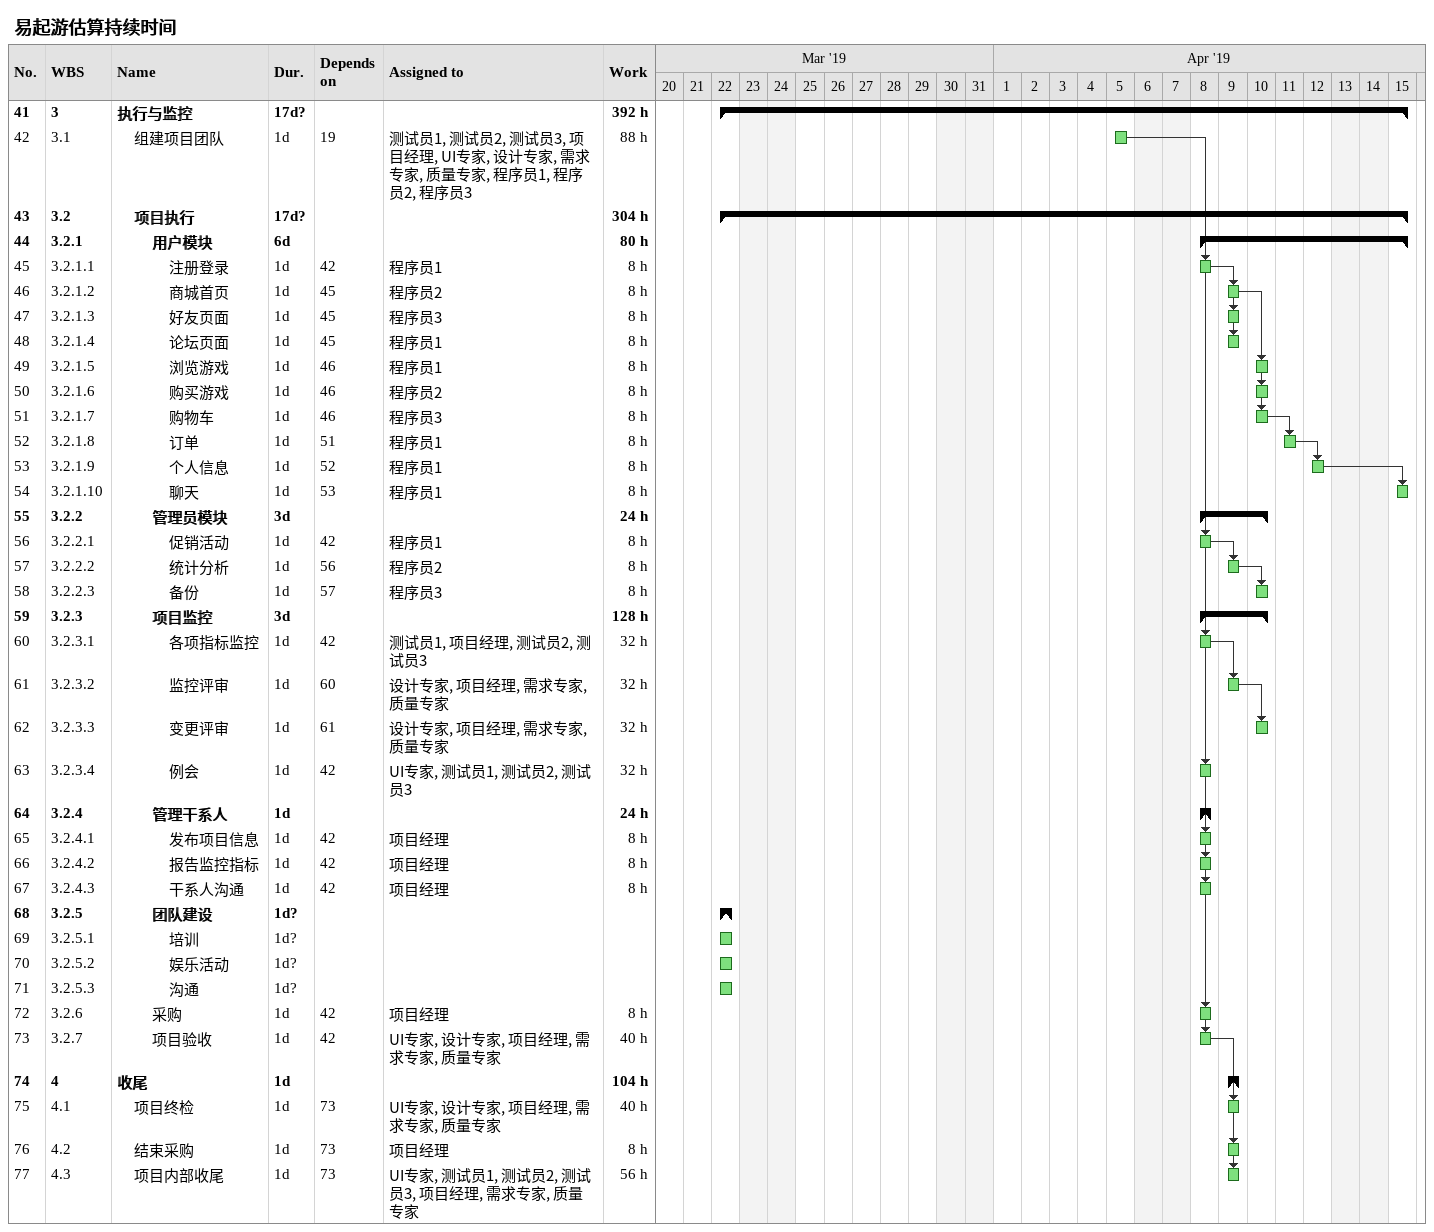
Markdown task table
易起游估算持续时间

| ID | WBS | Task | Duration | Start | Finish | Predecessors | Resources | Work (h) |
|---|---|---|---|---|---|---|---|---|
| 41 | 3 | **执行与监控** | 17d? | 2019-03-22 | 2019-04-15 |  |  | 392 |
| 42 | 3.1 | 组建项目团队 | 1d | 2019-04-05 | 2019-04-05 | 19 | 测试员1, 测试员2, 测试员3, 项目经理, UI专家, 设计专家, 需求专家, 质量专家, 程序员1, 程序员2, 程序员3 | 88 |
| 43 | 3.2 | **项目执行** | 17d? | 2019-03-22 | 2019-04-15 |  |  | 304 |
| 44 | 3.2.1 | **用户模块** | 6d | 2019-04-08 | 2019-04-15 |  |  | 80 |
| 45 | 3.2.1.1 | 注册登录 | 1d | 2019-04-08 | 2019-04-08 | 42 | 程序员1 | 8 |
| 46 | 3.2.1.2 | 商城首页 | 1d | 2019-04-09 | 2019-04-09 | 45 | 程序员2 | 8 |
| 47 | 3.2.1.3 | 好友页面 | 1d | 2019-04-09 | 2019-04-09 | 45 | 程序员3 | 8 |
| 48 | 3.2.1.4 | 论坛页面 | 1d | 2019-04-09 | 2019-04-09 | 45 | 程序员1 | 8 |
| 49 | 3.2.1.5 | 浏览游戏 | 1d | 2019-04-10 | 2019-04-10 | 46 | 程序员1 | 8 |
| 50 | 3.2.1.6 | 购买游戏 | 1d | 2019-04-10 | 2019-04-10 | 46 | 程序员2 | 8 |
| 51 | 3.2.1.7 | 购物车 | 1d | 2019-04-10 | 2019-04-10 | 46 | 程序员3 | 8 |
| 52 | 3.2.1.8 | 订单 | 1d | 2019-04-11 | 2019-04-11 | 51 | 程序员1 | 8 |
| 53 | 3.2.1.9 | 个人信息 | 1d | 2019-04-12 | 2019-04-12 | 52 | 程序员1 | 8 |
| 54 | 3.2.1.10 | 聊天 | 1d | 2019-04-15 | 2019-04-15 | 53 | 程序员1 | 8 |
| 55 | 3.2.2 | **管理员模块** | 3d | 2019-04-08 | 2019-04-10 |  |  | 24 |
| 56 | 3.2.2.1 | 促销活动 | 1d | 2019-04-08 | 2019-04-08 | 42 | 程序员1 | 8 |
| 57 | 3.2.2.2 | 统计分析 | 1d | 2019-04-09 | 2019-04-09 | 56 | 程序员2 | 8 |
| 58 | 3.2.2.3 | 备份 | 1d | 2019-04-10 | 2019-04-10 | 57 | 程序员3 | 8 |
| 59 | 3.2.3 | **项目监控** | 3d | 2019-04-08 | 2019-04-10 |  |  | 128 |
| 60 | 3.2.3.1 | 各项指标监控 | 1d | 2019-04-08 | 2019-04-08 | 42 | 测试员1, 项目经理, 测试员2, 测试员3 | 32 |
| 61 | 3.2.3.2 | 监控评审 | 1d | 2019-04-09 | 2019-04-09 | 60 | 设计专家, 项目经理, 需求专家, 质量专家 | 32 |
| 62 | 3.2.3.3 | 变更评审 | 1d | 2019-04-10 | 2019-04-10 | 61 | 设计专家, 项目经理, 需求专家, 质量专家 | 32 |
| 63 | 3.2.3.4 | 例会 | 1d | 2019-04-08 | 2019-04-08 | 42 | UI专家, 测试员1, 测试员2, 测试员3 | 32 |
| 64 | 3.2.4 | **管理干系人** | 1d | 2019-04-08 | 2019-04-08 |  |  | 24 |
| 65 | 3.2.4.1 | 发布项目信息 | 1d | 2019-04-08 | 2019-04-08 | 42 | 项目经理 | 8 |
| 66 | 3.2.4.2 | 报告监控指标 | 1d | 2019-04-08 | 2019-04-08 | 42 | 项目经理 | 8 |
| 67 | 3.2.4.3 | 干系人沟通 | 1d | 2019-04-08 | 2019-04-08 | 42 | 项目经理 | 8 |
| 68 | 3.2.5 | **团队建设** | 1d? | 2019-03-22 | 2019-03-22 |  |  |  |
| 69 | 3.2.5.1 | 培训 | 1d? | 2019-03-22 | 2019-03-22 |  |  |  |
| 70 | 3.2.5.2 | 娱乐活动 | 1d? | 2019-03-22 | 2019-03-22 |  |  |  |
| 71 | 3.2.5.3 | 沟通 | 1d? | 2019-03-22 | 2019-03-22 |  |  |  |
| 72 | 3.2.6 | 采购 | 1d | 2019-04-08 | 2019-04-08 | 42 | 项目经理 | 8 |
| 73 | 3.2.7 | 项目验收 | 1d | 2019-04-08 | 2019-04-08 | 42 | UI专家, 设计专家, 项目经理, 需求专家, 质量专家 | 40 |
| 74 | 4 | **收尾** | 1d | 2019-04-09 | 2019-04-09 |  |  | 104 |
| 75 | 4.1 | 项目终检 | 1d | 2019-04-09 | 2019-04-09 | 73 | UI专家, 设计专家, 项目经理, 需求专家, 质量专家 | 40 |
| 76 | 4.2 | 结束采购 | 1d | 2019-04-09 | 2019-04-09 | 73 | 项目经理 | 8 |
| 77 | 4.3 | 项目内部收尾 | 1d | 2019-04-09 | 2019-04-09 | 73 | UI专家, 测试员1, 测试员2, 测试员3, 项目经理, 需求专家, 质量专家 | 56 |
